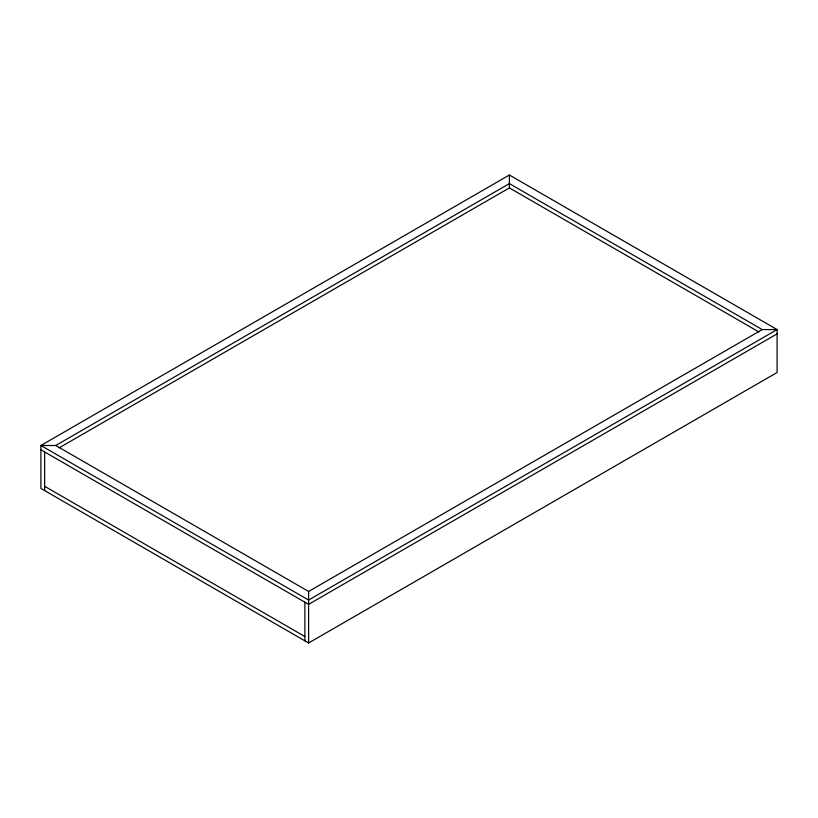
<?xml version="1.0" encoding="UTF-8"?>
<svg xmlns="http://www.w3.org/2000/svg" width="818" height="818" viewBox="0 0 818 818"><rect width="100%" height="100%" fill="white"/><g stroke="black" fill="none" stroke-linecap="round" stroke-linejoin="round"><path stroke-width="1.23" d="M509.389 175.011L40.9 445.493L40.9 488.428L308.611 642.989L777.1 372.507L777.1 329.572L509.389 175.011L509.389 187.895L59.09 447.865M55.777 445.493L509.389 183.6L762.223 329.572L777.1 329.572L308.611 600.054L40.9 445.493L55.777 445.493L308.611 591.465L762.223 329.572M777.1 333.867L308.611 604.349L40.9 449.788M509.389 187.895L758.92 331.955M44.622 486.281L304.889 636.547M308.611 591.465L308.611 642.989M304.889 602.201L304.889 640.842M44.622 451.935L44.622 490.575"/></g></svg>
